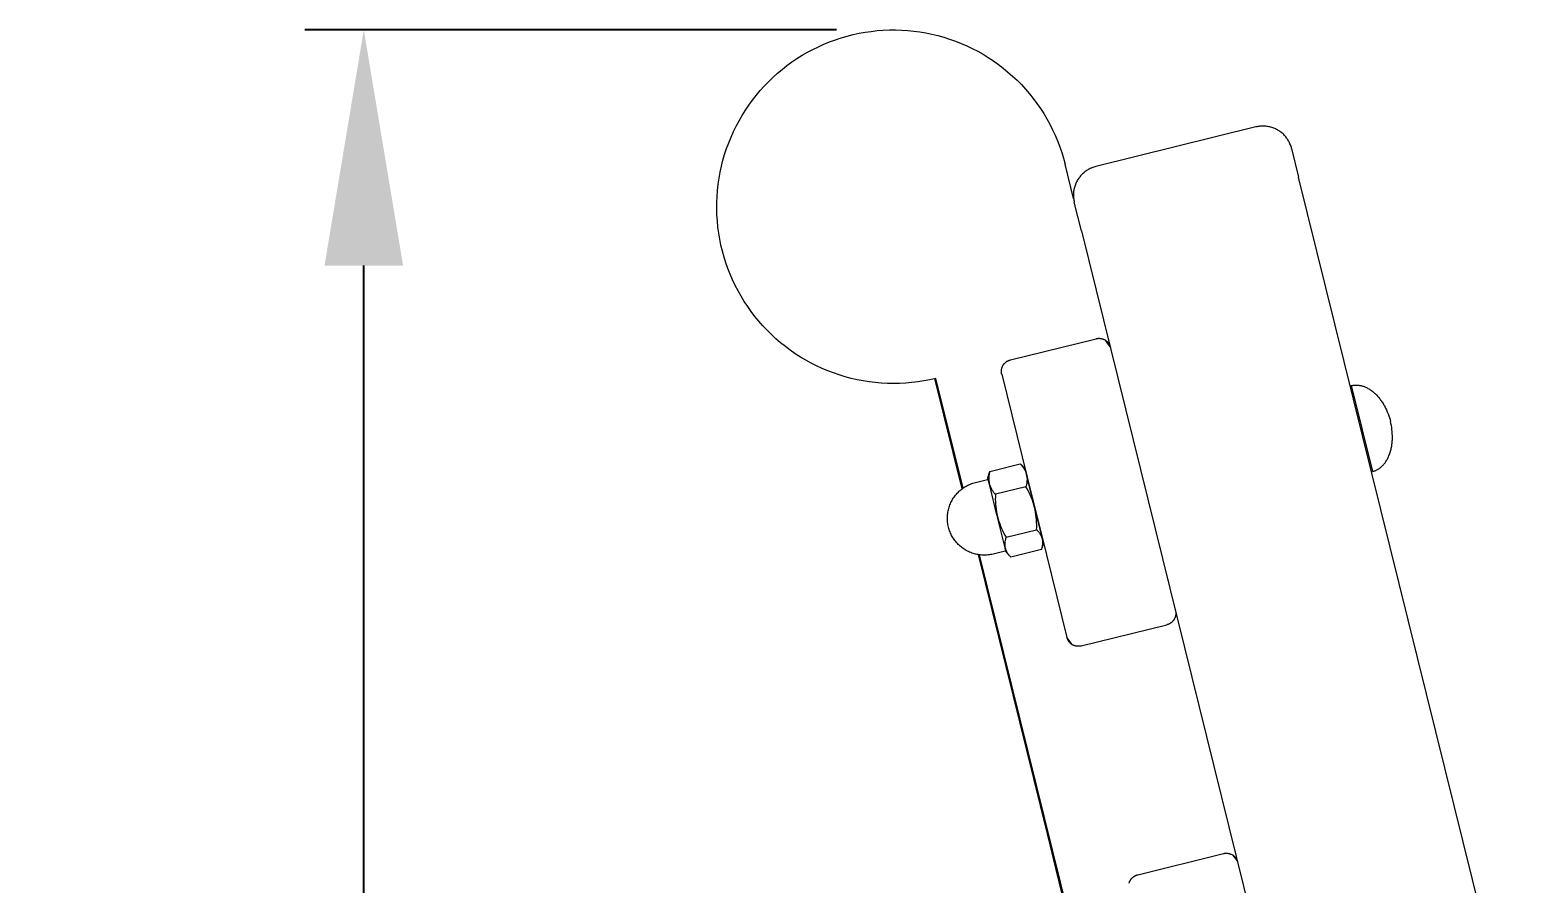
# Model space of a CAD drawing. Header units: millimetres. Extents: x -67 to 4862, y -244 to 3199.
# Drawn here: x 3796.5 to 4050.3, y 2976.1 to 3120.9 of the extents above; entities that cross this region are included whole.
import ezdxf

# ---------------------------------------------------------------- set-up
doc = ezdxf.new("R2010")
doc.units = ezdxf.units.MM
doc.layers.add('ZANO_R', color=7, linetype='Continuous', lineweight=0)
doc.layers.add('ZANO_W', color=1, linetype='Continuous', lineweight=0)
doc.styles.add('Arial', font='arial.ttf')
doc.styles.get("Standard").update_dxf_attribs({"font": 'ARIALUNI.TTF'})
doc.dimstyles.new('pl i ang', dxfattribs={"dimtxt": 50, "dimasz": 50, "dimexe": 1.25, "dimexo": 0.625, "dimgap": 10, "dimtad": 1, "dimtoh": 1, "dimtxsty": 'Standard', "dimcen": 2.5, "dimclrd": 1, "dimclre": 1, "dimclrt": 1, "dimadec": 0, "dimazin": 0, "dimtfac": 1, "dimtmove": 0, "dimatfit": 3, "dimfxl": 1, "dimarcsym": 1})

# ---------------------------------------------------------------- blocks, each defined once
blk = doc.blocks.new('*D388')
at = {"layer": 'ZANO_W', "color": 1, "lineweight": -2}
for p, q in [((3933.45, 3120.86), (3843.2, 3120.86)), ((3853.2, 2350.74), (3853.2, 3080.86)), ((3905.94, 2310.74), (3843.2, 2310.74))]:
    blk.add_line(p, q, dxfattribs=at)
at = {"layer": 'ZANO_W', "color": 1}
for points in [[(3859.87, 3080.86), (3846.53, 3080.86), (3853.2, 3120.86)], [(3846.53, 2350.74), (3859.87, 2350.74), (3853.2, 2310.74)]]:
    blk.add_solid(points, dxfattribs=at)
at = {"layer": 'ZANO_W', "color": 1, "insert": (3822.78, 2715.8), "char_height": 40, "attachment_point": 5, "rotation": 90, "style": 'Arial'}
blk.add_mtext('810', dxfattribs=at)

msp = doc.modelspace()

# ---------------------------------------------------------------- linework, layer by layer
at = {"layer": 'ZANO_R'}
for p, q in [((3931.3, 3118.45), (3932.26, 3118.84)), ((3932.26, 3118.84), (3933.24, 3119.2)), ((3933.24, 3119.2), (3934.23, 3119.52)), ((3934.23, 3119.52), (3935.22, 3119.81)), ((3935.22, 3119.81), (3936.23, 3120.07)), ((3936.23, 3120.07), (3937.25, 3120.29)), ((3937.25, 3120.29), (3938.27, 3120.47)), ((3938.27, 3120.47), (3939.3, 3120.62)), ((3939.3, 3120.62), (3940.33, 3120.74)), ((3940.33, 3120.74), (3941.37, 3120.82)), ((3941.37, 3120.82), (3942.41, 3120.86)), ((3942.41, 3120.86), (3943.45, 3120.86)), ((3943.45, 3120.86), (3944.49, 3120.83)), ((3944.49, 3120.83), (3945.52, 3120.77)), ((3945.52, 3120.77), (3946.56, 3120.67)), ((3946.56, 3120.67), (3947.59, 3120.53)), ((3947.59, 3120.53), (3948.61, 3120.36)), ((3948.61, 3120.36), (3949.63, 3120.15)), ((3949.63, 3120.15), (3950.64, 3119.9)), ((3950.64, 3119.9), (3951.64, 3119.62)), ((3951.64, 3119.62), (3952.63, 3119.31)), ((3952.63, 3119.31), (3953.61, 3118.96)), ((3953.61, 3118.96), (3954.58, 3118.58)), ((3926.72, 3116), (3927.6, 3116.55)), ((3927.6, 3116.55), (3928.5, 3117.07)), ((3928.5, 3117.07), (3929.42, 3117.56)), ((3929.42, 3117.56), (3930.35, 3118.02)), ((3930.35, 3118.02), (3931.3, 3118.45)), ((3954.58, 3118.58), (3955.53, 3118.17)), ((3955.53, 3118.17), (3956.47, 3117.72)), ((3956.47, 3117.72), (3957.39, 3117.24)), ((3957.39, 3117.24), (3958.3, 3116.73)), ((3958.3, 3116.73), (3959.19, 3116.19)), ((3923.41, 3113.5), (3924.2, 3114.17)), ((3924.2, 3114.17), (3925.02, 3114.81)), ((3925.02, 3114.81), (3925.86, 3115.42)), ((3925.86, 3115.42), (3926.72, 3116)), ((3959.19, 3116.19), (3960.05, 3115.62)), ((3960.05, 3115.62), (3960.9, 3115.01)), ((3960.9, 3115.01), (3961.73, 3114.38)), ((3961.73, 3114.38), (3962.53, 3113.72)), ((3962.53, 3113.72), (3963.31, 3113.04)), ((3920.47, 3110.56), (3921.16, 3111.33)), ((3921.16, 3111.33), (3921.89, 3112.08)), ((3921.89, 3112.08), (3922.63, 3112.8)), ((3922.63, 3112.8), (3923.41, 3113.5)), ((3963.31, 3113.04), (3964.07, 3112.32)), ((3964.07, 3112.32), (3964.8, 3111.58)), ((3964.8, 3111.58), (3965.5, 3110.82)), ((3918.55, 3108.1), (3919.16, 3108.95)), ((3919.16, 3108.95), (3919.8, 3109.76)), ((3919.8, 3109.76), (3920.47, 3110.56)), ((3965.5, 3110.82), (3966.18, 3110.03)), ((3966.18, 3110.03), (3966.83, 3109.22)), ((3966.83, 3109.22), (3967.45, 3108.39)), ((3916.89, 3105.46), (3917.41, 3106.36)), ((3917.41, 3106.36), (3917.97, 3107.24)), ((3917.97, 3107.24), (3918.55, 3108.1)), ((3967.45, 3108.39), (3968.04, 3107.53)), ((3968.04, 3107.53), (3968.61, 3106.66)), ((3968.61, 3106.66), (3969.14, 3105.77)), ((3915.52, 3102.67), (3915.94, 3103.61)), ((3915.94, 3103.61), (3916.4, 3104.55)), ((3916.4, 3104.55), (3916.89, 3105.46)), ((3969.14, 3105.77), (3969.64, 3104.85)), ((3969.64, 3104.85), (3970.11, 3103.93)), ((3970.11, 3103.93), (3970.54, 3102.98)), ((4004.61, 3104.39), (3977.43, 3097.67)), ((4004.78, 3104.43), (4004.61, 3104.39)), ((4004.94, 3104.46), (4004.78, 3104.43)), ((4005.11, 3104.49), (4004.94, 3104.46)), ((4005.28, 3104.51), (4005.11, 3104.49)), ((4005.45, 3104.53), (4005.28, 3104.51)), ((4005.62, 3104.54), (4005.45, 3104.53)), ((4005.79, 3104.54), (4005.62, 3104.54)), ((4005.96, 3104.54), (4005.79, 3104.54)), ((4006.13, 3104.53), (4005.96, 3104.54)), ((4006.3, 3104.52), (4006.13, 3104.53)), ((4006.47, 3104.5), (4006.3, 3104.52)), ((4006.64, 3104.47), (4006.47, 3104.5)), ((4006.81, 3104.44), (4006.64, 3104.47)), ((4006.98, 3104.4), (4006.81, 3104.44)), ((4007.14, 3104.36), (4006.98, 3104.4)), ((4007.31, 3104.31), (4007.14, 3104.36)), ((4007.47, 3104.26), (4007.31, 3104.31)), ((4007.63, 3104.2), (4007.47, 3104.26)), ((4007.79, 3104.13), (4007.63, 3104.2)), ((4007.94, 3104.06), (4007.79, 3104.13)), ((4008.09, 3103.99), (4007.94, 3104.06)), ((4008.25, 3103.91), (4008.09, 3103.99)), ((4008.39, 3103.82), (4008.25, 3103.91)), ((4008.54, 3103.73), (4008.39, 3103.82)), ((4008.68, 3103.63), (4008.54, 3103.73)), ((4008.82, 3103.53), (4008.68, 3103.63)), ((4008.95, 3103.43), (4008.82, 3103.53)), ((3914.77, 3100.73), (3915.13, 3101.7)), ((3915.13, 3101.7), (3915.52, 3102.67)), ((3970.54, 3102.98), (3970.95, 3102.03)), ((3970.95, 3102.03), (3971.32, 3101.05)), ((3971.32, 3101.05), (3971.65, 3100.07)), ((4009.08, 3103.32), (4008.95, 3103.43)), ((4009.21, 3103.21), (4009.08, 3103.32)), ((4009.33, 3103.09), (4009.21, 3103.21)), ((4009.45, 3102.97), (4009.33, 3103.09)), ((4009.57, 3102.84), (4009.45, 3102.97)), ((4009.68, 3102.71), (4009.57, 3102.84)), ((4009.78, 3102.57), (4009.68, 3102.71)), ((4009.88, 3102.44), (4009.78, 3102.57)), ((4009.98, 3102.3), (4009.88, 3102.44)), ((4010.07, 3102.15), (4009.98, 3102.3)), ((4010.16, 3102.01), (4010.07, 3102.15)), ((4010.24, 3101.86), (4010.16, 3102.01)), ((4010.32, 3101.7), (4010.24, 3101.86)), ((4010.39, 3101.55), (4010.32, 3101.7)), ((4010.46, 3101.39), (4010.39, 3101.55)), ((4010.52, 3101.23), (4010.46, 3101.39)), ((4010.57, 3101.07), (4010.52, 3101.23)), ((4010.62, 3100.91), (4010.57, 3101.07)), ((3913.9, 3097.73), (3914.15, 3098.74)), ((3914.15, 3098.74), (3914.44, 3099.74)), ((3914.44, 3099.74), (3914.77, 3100.73)), ((3971.65, 3100.07), (3971.96, 3099.08)), ((3971.96, 3099.08), (3972.22, 3098.07)), ((4010.66, 3100.74), (4010.62, 3100.91)), ((4010.66, 3100.74), (4010.66, 3100.74)), ((4010.66, 3100.74), (4011.86, 3095.89)), ((3913.49, 3095.7), (3913.68, 3096.72)), ((3913.68, 3096.72), (3913.9, 3097.73)), ((3973.66, 3092.26), (3972.22, 3098.07)), ((3974.74, 3095.96), (3974.64, 3095.82)), ((3974.85, 3096.09), (3974.74, 3095.96)), ((3974.96, 3096.21), (3974.85, 3096.09)), ((3975.08, 3096.34), (3974.96, 3096.21)), ((3975.2, 3096.46), (3975.08, 3096.34)), ((3975.33, 3096.57), (3975.2, 3096.46)), ((3975.46, 3096.68), (3975.33, 3096.57)), ((3975.59, 3096.79), (3975.46, 3096.68)), ((3975.73, 3096.89), (3975.59, 3096.79)), ((3975.87, 3096.99), (3975.73, 3096.89)), ((3976.02, 3097.08), (3975.87, 3096.99)), ((3976.16, 3097.16), (3976.02, 3097.08)), ((3976.31, 3097.25), (3976.16, 3097.16)), ((3976.47, 3097.32), (3976.31, 3097.25)), ((3976.62, 3097.39), (3976.47, 3097.32)), ((3976.78, 3097.46), (3976.62, 3097.39)), ((3976.94, 3097.52), (3976.78, 3097.46)), ((3977.1, 3097.58), (3976.94, 3097.52)), ((3977.26, 3097.62), (3977.1, 3097.58)), ((3977.43, 3097.67), (3977.26, 3097.62)), ((3913.15, 3092.6), (3913.23, 3093.63)), ((3913.23, 3093.63), (3913.34, 3094.67)), ((3913.34, 3094.67), (3913.49, 3095.7)), ((3973.67, 3093.48), (3973.65, 3093.31)), ((3973.7, 3093.65), (3973.67, 3093.48)), ((3973.73, 3093.81), (3973.7, 3093.65)), ((3973.77, 3093.98), (3973.73, 3093.81)), ((3973.81, 3094.15), (3973.77, 3093.98)), ((3973.86, 3094.31), (3973.81, 3094.15)), ((3973.91, 3094.47), (3973.86, 3094.31)), ((3973.97, 3094.63), (3973.91, 3094.47)), ((3974.04, 3094.79), (3973.97, 3094.63)), ((3974.11, 3094.95), (3974.04, 3094.79)), ((3974.18, 3095.1), (3974.11, 3094.95)), ((3974.26, 3095.25), (3974.18, 3095.1)), ((3974.35, 3095.4), (3974.26, 3095.25)), ((3974.44, 3095.54), (3974.35, 3095.4)), ((3974.53, 3095.68), (3974.44, 3095.54)), ((3974.64, 3095.82), (3974.53, 3095.68)), ((4050.29, 2940.57), (4011.86, 3095.89)), ((3913.1, 3090.52), (3913.11, 3091.56)), ((3913.11, 3091.56), (3913.15, 3092.6)), ((3973.64, 3093.14), (3973.63, 3092.97)), ((3973.63, 3092.97), (3973.63, 3092.8)), ((3973.63, 3092.8), (3973.63, 3092.63)), ((3973.63, 3092.63), (3973.64, 3092.46)), ((3973.65, 3093.31), (3973.64, 3093.14)), ((3973.64, 3092.46), (3973.66, 3092.29)), ((3973.66, 3092.29), (3973.68, 3092.12)), ((3973.68, 3092.12), (3973.71, 3091.95)), ((3973.71, 3091.95), (3973.74, 3091.78)), ((3973.74, 3091.78), (3973.78, 3091.61)), ((3974.98, 3086.76), (3973.78, 3091.61)), ((3913.13, 3089.48), (3913.1, 3090.52)), ((3913.2, 3088.44), (3913.13, 3089.48)), ((3913.3, 3087.41), (3913.2, 3088.44)), ((3913.44, 3086.38), (3913.3, 3087.41)), ((3913.61, 3085.35), (3913.44, 3086.38)), ((3974.98, 3086.76), (4013.4, 2931.44)), ((3913.82, 3084.34), (3913.61, 3085.35)), ((3914.06, 3083.32), (3913.82, 3084.34)), ((3914.34, 3082.32), (3914.06, 3083.32)), ((3914.66, 3081.33), (3914.34, 3082.32)), ((3915, 3080.35), (3914.66, 3081.33)), ((3915.38, 3079.39), (3915, 3080.35)), ((3915.8, 3078.43), (3915.38, 3079.39)), ((3916.25, 3077.49), (3915.8, 3078.43)), ((3916.72, 3076.57), (3916.25, 3077.49)), ((3917.24, 3075.67), (3916.72, 3076.57)), ((3917.78, 3074.78), (3917.24, 3075.67)), ((3918.35, 3073.91), (3917.78, 3074.78)), ((3918.95, 3073.06), (3918.35, 3073.91)), ((3919.58, 3072.24), (3918.95, 3073.06)), ((3920.24, 3071.44), (3919.58, 3072.24)), ((3920.93, 3070.66), (3920.24, 3071.44)), ((3921.64, 3069.9), (3920.93, 3070.66)), ((3922.38, 3069.17), (3921.64, 3069.9)), ((3923.15, 3068.46), (3922.38, 3069.17)), ((3923.93, 3067.79), (3923.15, 3068.46)), ((3962.93, 3064.87), (3977.49, 3068.47)), ((3977.49, 3068.47), (3977.55, 3068.48)), ((3977.55, 3068.48), (3977.62, 3068.5)), ((3977.62, 3068.5), (3977.69, 3068.51)), ((3977.69, 3068.51), (3977.75, 3068.52)), ((3977.75, 3068.52), (3977.82, 3068.52)), ((3977.82, 3068.52), (3977.89, 3068.53)), ((3977.89, 3068.53), (3977.96, 3068.53)), ((3977.96, 3068.53), (3978.03, 3068.53)), ((3978.03, 3068.53), (3978.1, 3068.52)), ((3978.1, 3068.52), (3978.16, 3068.52)), ((3978.16, 3068.52), (3978.23, 3068.51)), ((3978.23, 3068.51), (3978.3, 3068.5)), ((3978.3, 3068.5), (3978.37, 3068.49)), ((3978.37, 3068.49), (3978.43, 3068.47)), ((3978.43, 3068.47), (3978.5, 3068.46)), ((3978.5, 3068.46), (3978.56, 3068.44)), ((3978.56, 3068.44), (3978.63, 3068.41)), ((3978.63, 3068.41), (3978.69, 3068.39)), ((3978.69, 3068.39), (3978.76, 3068.36)), ((3978.76, 3068.36), (3978.82, 3068.34)), ((3978.82, 3068.34), (3978.88, 3068.31)), ((3978.88, 3068.31), (3978.94, 3068.27)), ((3978.94, 3068.27), (3979, 3068.24)), ((3979.06, 3068.2), (3979, 3068.24)), ((3979, 3068.24), (3979.84, 3067.1)), ((3979.11, 3068.17), (3979.06, 3068.2)), ((3979.17, 3068.13), (3979.11, 3068.17)), ((3979.22, 3068.08), (3979.17, 3068.13)), ((3979.27, 3068.04), (3979.22, 3068.08)), ((3979.33, 3067.99), (3979.27, 3068.04)), ((3979.37, 3067.95), (3979.33, 3067.99)), ((3924.75, 3067.14), (3923.93, 3067.79)), ((3925.58, 3066.51), (3924.75, 3067.14)), ((3926.43, 3065.92), (3925.58, 3066.51)), ((3927.31, 3065.36), (3926.43, 3065.92)), ((3979.42, 3067.9), (3979.37, 3067.95)), ((3979.47, 3067.85), (3979.42, 3067.9)), ((3979.51, 3067.8), (3979.47, 3067.85)), ((3979.55, 3067.74), (3979.51, 3067.8)), ((3979.59, 3067.69), (3979.55, 3067.74)), ((3979.63, 3067.63), (3979.59, 3067.69)), ((3979.67, 3067.58), (3979.63, 3067.63)), ((3979.7, 3067.52), (3979.67, 3067.58)), ((3979.74, 3067.46), (3979.7, 3067.52)), ((3979.77, 3067.4), (3979.74, 3067.46)), ((3928.2, 3064.83), (3927.31, 3065.36)), ((3929.11, 3064.33), (3928.2, 3064.83)), ((3930.04, 3063.86), (3929.11, 3064.33)), ((3930.98, 3063.42), (3930.04, 3063.86)), ((3931.94, 3063.02), (3930.98, 3063.42)), ((3932.91, 3062.65), (3931.94, 3063.02)), ((3961.41, 3063.05), (3961.42, 3063.12)), ((3961.41, 3062.98), (3961.41, 3063.05)), ((3961.41, 3062.92), (3961.41, 3062.98)), ((3961.42, 3063.19), (3961.43, 3063.26)), ((3961.42, 3063.12), (3961.42, 3063.19)), ((3961.43, 3063.26), (3961.45, 3063.32)), ((3961.45, 3063.32), (3961.46, 3063.39)), ((3961.46, 3063.39), (3961.48, 3063.46)), ((3961.48, 3063.46), (3961.5, 3063.52)), ((3961.5, 3063.52), (3961.52, 3063.59)), ((3961.52, 3063.59), (3961.54, 3063.65)), ((3961.54, 3063.65), (3961.57, 3063.71)), ((3961.57, 3063.71), (3961.6, 3063.78)), ((3961.6, 3063.78), (3961.63, 3063.84)), ((3961.63, 3063.84), (3961.66, 3063.9)), ((3961.66, 3063.9), (3961.69, 3063.96)), ((3961.69, 3063.96), (3961.73, 3064.01)), ((3961.73, 3064.01), (3961.77, 3064.07)), ((3961.77, 3064.07), (3961.81, 3064.13)), ((3961.81, 3064.13), (3961.85, 3064.18)), ((3961.85, 3064.18), (3961.89, 3064.23)), ((3961.89, 3064.23), (3961.94, 3064.28)), ((3961.94, 3064.28), (3961.99, 3064.33)), ((3961.99, 3064.33), (3962.03, 3064.38)), ((3962.03, 3064.38), (3962.08, 3064.43)), ((3962.08, 3064.43), (3962.14, 3064.47)), ((3962.14, 3064.47), (3962.19, 3064.51)), ((3962.19, 3064.51), (3962.25, 3064.55)), ((3962.25, 3064.55), (3962.3, 3064.59)), ((3962.3, 3064.59), (3962.36, 3064.63)), ((3962.36, 3064.63), (3962.42, 3064.66)), ((3962.42, 3064.66), (3962.48, 3064.7)), ((3962.48, 3064.7), (3962.54, 3064.73)), ((3962.54, 3064.73), (3962.6, 3064.76)), ((3962.6, 3064.76), (3962.66, 3064.78)), ((3962.66, 3064.78), (3962.73, 3064.81)), ((3962.73, 3064.81), (3962.79, 3064.83)), ((3962.79, 3064.83), (3962.86, 3064.85)), ((3962.86, 3064.85), (3962.93, 3064.87)), ((3933.9, 3062.31), (3932.91, 3062.65)), ((3934.89, 3062.01), (3933.9, 3062.31)), ((3935.89, 3061.74), (3934.89, 3062.01)), ((3936.91, 3061.51), (3935.89, 3061.74)), ((3937.93, 3061.31), (3936.91, 3061.51)), ((3938.96, 3061.15), (3937.93, 3061.31)), ((3939.99, 3061.03), (3938.96, 3061.15)), ((3941.02, 3060.94), (3939.99, 3061.03)), ((3942.06, 3060.88), (3941.02, 3060.94)), ((3943.1, 3060.87), (3942.06, 3060.88)), ((3944.14, 3060.88), (3943.1, 3060.87)), ((3945.18, 3060.94), (3944.14, 3060.88)), ((3946.21, 3061.03), (3945.18, 3060.94)), ((3947.24, 3061.15), (3946.21, 3061.03)), ((3948.27, 3061.31), (3947.24, 3061.15)), ((3949.29, 3061.51), (3948.27, 3061.31)), ((3950.31, 3061.74), (3949.29, 3061.51)), ((3954.74, 3042.98), (3950.11, 3061.69)), ((3954.91, 3043.11), (3950.31, 3061.74)), ((3961.41, 3062.85), (3961.41, 3062.92)), ((3961.41, 3062.78), (3961.41, 3062.85)), ((3961.42, 3062.71), (3961.41, 3062.78)), ((3961.43, 3062.65), (3961.42, 3062.71)), ((3961.44, 3062.58), (3961.43, 3062.65)), ((3961.45, 3062.51), (3961.44, 3062.58)), ((3961.46, 3062.44), (3961.45, 3062.51)), ((3961.46, 3062.44), (3965.79, 3044.97)), ((4020.8, 3060.5), (4020.91, 3060.52)), ((4020.8, 3060.5), (4024.4, 3045.94)), ((4020.91, 3060.52), (4021.02, 3060.54)), ((4021.02, 3060.54), (4021.13, 3060.56)), ((4021.13, 3060.56), (4021.24, 3060.57)), ((4021.24, 3060.57), (4021.36, 3060.58)), ((4021.36, 3060.58), (4021.47, 3060.59)), ((4021.47, 3060.59), (4021.59, 3060.59)), ((4021.59, 3060.59), (4021.71, 3060.59)), ((4021.71, 3060.59), (4021.83, 3060.59)), ((4021.83, 3060.59), (4021.96, 3060.58)), ((4021.96, 3060.58), (4022.08, 3060.56)), ((4022.08, 3060.56), (4022.2, 3060.55)), ((4022.2, 3060.55), (4022.33, 3060.52)), ((4022.33, 3060.52), (4022.46, 3060.5)), ((4022.46, 3060.5), (4022.58, 3060.46)), ((4022.58, 3060.46), (4022.71, 3060.43)), ((4022.71, 3060.43), (4022.84, 3060.39)), ((4022.84, 3060.39), (4022.97, 3060.34)), ((4022.97, 3060.34), (4023.1, 3060.29)), ((4023.1, 3060.29), (4023.23, 3060.23)), ((4023.23, 3060.23), (4023.36, 3060.17)), ((4023.36, 3060.17), (4023.49, 3060.11)), ((4023.49, 3060.11), (4023.62, 3060.04)), ((4023.62, 3060.04), (4023.75, 3059.97)), ((4023.75, 3059.97), (4023.88, 3059.89)), ((4023.88, 3059.89), (4024.01, 3059.8)), ((4024.01, 3059.8), (4024.13, 3059.72)), ((4024.13, 3059.72), (4024.26, 3059.62)), ((4024.26, 3059.62), (4024.39, 3059.53)), ((4024.39, 3059.53), (4024.51, 3059.43)), ((4024.51, 3059.43), (4024.64, 3059.32)), ((4024.64, 3059.32), (4024.76, 3059.21)), ((4024.76, 3059.21), (4024.88, 3059.1)), ((4024.88, 3059.1), (4025, 3058.98)), ((4025, 3058.98), (4025.12, 3058.86)), ((4025.12, 3058.86), (4025.23, 3058.74)), ((4025.23, 3058.74), (4025.35, 3058.61)), ((4025.35, 3058.61), (4025.46, 3058.48)), ((4025.46, 3058.48), (4025.57, 3058.34)), ((4025.57, 3058.34), (4025.68, 3058.2)), ((4025.68, 3058.2), (4025.78, 3058.06)), ((4025.78, 3058.06), (4025.89, 3057.92)), ((4025.89, 3057.92), (4025.99, 3057.77)), ((4021.42, 3057.25), (4021.59, 3057.29)), ((4025.99, 3057.77), (4026.08, 3057.63)), ((4026.08, 3057.63), (4026.18, 3057.48)), ((4026.18, 3057.48), (4026.27, 3057.32)), ((4026.27, 3057.32), (4026.36, 3057.17)), ((4026.36, 3057.17), (4026.45, 3057.01)), ((4026.45, 3057.01), (4026.54, 3056.85)), ((4026.54, 3056.85), (4026.62, 3056.7)), ((4026.62, 3056.7), (4026.77, 3056.37)), ((4026.77, 3056.37), (4026.91, 3056.05)), ((4026.91, 3056.05), (4027.05, 3055.72)), ((4027.05, 3055.72), (4027.17, 3055.39)), ((4027.17, 3055.39), (4027.27, 3055.07)), ((4027.27, 3055.07), (4027.37, 3054.74)), ((4027.37, 3054.74), (4027.45, 3054.42)), ((4027.53, 3054.09), (4027.45, 3054.42)), ((4027.6, 3053.76), (4027.53, 3054.09)), ((4027.65, 3053.42), (4027.6, 3053.76)), ((4027.7, 3053.07), (4027.65, 3053.42)), ((4027.74, 3052.72), (4027.7, 3053.07)), ((4027.62, 3050.06), (4027.65, 3050.24)), ((4027.65, 3050.24), (4027.68, 3050.41)), ((4027.68, 3050.41), (4027.7, 3050.59)), ((4027.7, 3050.59), (4027.72, 3050.76)), ((4027.72, 3050.76), (4027.74, 3050.94)), ((4027.76, 3052.37), (4027.74, 3052.72)), ((4027.74, 3050.94), (4027.75, 3051.12)), ((4027.75, 3051.12), (4027.77, 3051.29)), ((4027.78, 3052.01), (4027.76, 3052.37)), ((4027.77, 3051.47), (4027.78, 3051.65)), ((4027.77, 3051.29), (4027.77, 3051.47)), ((4027.78, 3051.83), (4027.78, 3052.01)), ((4027.78, 3051.65), (4027.78, 3051.83)), ((4023.61, 3049.14), (4023.44, 3049.1)), ((4026.68, 3047.65), (4026.77, 3047.78)), ((4026.77, 3047.78), (4026.84, 3047.91)), ((4026.84, 3047.91), (4026.92, 3048.04)), ((4026.92, 3048.04), (4026.99, 3048.18)), ((4026.99, 3048.18), (4027.06, 3048.32)), ((4027.06, 3048.32), (4027.13, 3048.46)), ((4027.13, 3048.46), (4027.19, 3048.61)), ((4027.19, 3048.61), (4027.25, 3048.76)), ((4027.25, 3048.76), (4027.31, 3048.92)), ((4027.31, 3048.92), (4027.36, 3049.07)), ((4027.36, 3049.07), (4027.41, 3049.23)), ((4027.41, 3049.23), (4027.46, 3049.39)), ((4027.46, 3049.39), (4027.5, 3049.56)), ((4027.5, 3049.56), (4027.55, 3049.73)), ((4027.55, 3049.73), (4027.58, 3049.89)), ((4027.58, 3049.89), (4027.62, 3050.06)), ((3959.11, 3044.84), (3959.38, 3045.77)), ((3959.29, 3045.26), (3959.28, 3045.12)), ((3959.31, 3045.4), (3959.29, 3045.26)), ((3959.34, 3045.54), (3959.31, 3045.4)), ((3959.37, 3045.68), (3959.34, 3045.54)), ((3959.4, 3045.81), (3959.37, 3045.68)), ((3959.38, 3045.77), (3959.44, 3045.95)), ((3959.44, 3045.95), (3959.4, 3045.81)), ((3959.44, 3045.95), (3964.62, 3047.23)), ((3964.62, 3047.23), (3964.72, 3047.13)), ((3964.62, 3047.23), (3964.75, 3047.1)), ((3964.72, 3047.13), (3964.81, 3047.02)), ((3964.75, 3047.1), (3965.42, 3046.4)), ((3964.81, 3047.02), (3964.9, 3046.92)), ((3964.9, 3046.92), (3964.99, 3046.81)), ((3964.99, 3046.81), (3965.07, 3046.69)), ((3965.07, 3046.69), (3965.15, 3046.57)), ((3965.15, 3046.57), (3965.22, 3046.45)), ((3965.22, 3046.45), (3965.29, 3046.33)), ((3965.29, 3046.33), (3965.36, 3046.21)), ((3965.36, 3046.21), (3965.42, 3046.08)), ((3965.65, 3045.48), (3965.42, 3046.4)), ((3965.42, 3046.08), (3965.48, 3045.96)), ((3965.48, 3045.96), (3965.53, 3045.82)), ((3965.53, 3045.82), (3965.58, 3045.69)), ((3965.58, 3045.69), (3965.63, 3045.56)), ((3965.63, 3045.56), (3965.67, 3045.43)), ((3965.67, 3045.43), (3965.69, 3045.29)), ((3967.02, 3039.95), (3965.68, 3045.37)), ((3965.69, 3045.29), (3965.72, 3045.15)), ((4024.4, 3045.94), (4024.51, 3045.96)), ((4024.51, 3045.96), (4024.62, 3046)), ((4024.62, 3046), (4024.72, 3046.03)), ((4024.72, 3046.03), (4024.83, 3046.07)), ((4024.83, 3046.07), (4024.94, 3046.12)), ((4024.94, 3046.12), (4025.04, 3046.17)), ((4025.04, 3046.17), (4025.15, 3046.22)), ((4025.15, 3046.22), (4025.26, 3046.28)), ((4025.26, 3046.28), (4025.36, 3046.34)), ((4025.36, 3046.34), (4025.46, 3046.4)), ((4025.46, 3046.4), (4025.57, 3046.47)), ((4025.57, 3046.47), (4025.67, 3046.55)), ((4025.67, 3046.55), (4025.77, 3046.63)), ((4025.77, 3046.63), (4025.87, 3046.71)), ((4025.87, 3046.71), (4025.97, 3046.8)), ((4025.97, 3046.8), (4026.06, 3046.89)), ((4026.06, 3046.89), (4026.16, 3046.98)), ((4026.16, 3046.98), (4026.25, 3047.09)), ((4026.25, 3047.09), (4026.34, 3047.19)), ((4026.34, 3047.19), (4026.43, 3047.3)), ((4026.43, 3047.3), (4026.52, 3047.41)), ((4026.52, 3047.41), (4026.6, 3047.53)), ((4026.6, 3047.53), (4026.68, 3047.65)), ((3954.21, 3042.54), (3954.37, 3042.69)), ((3954.37, 3042.69), (3954.53, 3042.82)), ((3954.53, 3042.82), (3954.7, 3042.96)), ((3954.7, 3042.96), (3954.87, 3043.08)), ((3954.87, 3043.08), (3955.05, 3043.2)), ((3955.05, 3043.2), (3955.23, 3043.32)), ((3955.23, 3043.32), (3955.41, 3043.43)), ((3955.41, 3043.43), (3955.6, 3043.53)), ((3955.6, 3043.53), (3955.79, 3043.62)), ((3955.79, 3043.62), (3955.98, 3043.71)), ((3955.98, 3043.71), (3956.18, 3043.8)), ((3956.18, 3043.8), (3956.38, 3043.87)), ((3956.38, 3043.87), (3956.58, 3043.94)), ((3956.58, 3043.94), (3956.78, 3044)), ((3956.78, 3044), (3956.99, 3044.06)), ((3956.99, 3044.06), (3959.06, 3044.57)), ((3959.06, 3044.57), (3959.06, 3044.57)), ((3959.06, 3044.57), (3959.07, 3044.57)), ((3959.07, 3044.57), (3959.07, 3044.57)), ((3959.07, 3044.57), (3959.07, 3044.57)), ((3959.07, 3044.57), (3959.08, 3044.57)), ((3959.08, 3044.57), (3959.08, 3044.58)), ((3959.08, 3044.58), (3959.09, 3044.58)), ((3959.09, 3044.58), (3959.09, 3044.58)), ((3959.09, 3044.58), (3959.09, 3044.58)), ((3959.09, 3044.58), (3959.1, 3044.58)), ((3959.1, 3044.58), (3959.1, 3044.59)), ((3959.1, 3044.59), (3959.1, 3044.59)), ((3959.1, 3044.59), (3959.11, 3044.59)), ((3959.34, 3043.92), (3959.11, 3044.84)), ((3959.11, 3044.59), (3959.11, 3044.6)), ((3959.11, 3044.6), (3959.12, 3044.6)), ((3959.11, 3044.59), (3959.11, 3044.59)), ((3959.12, 3044.6), (3959.12, 3044.61)), ((3959.12, 3044.61), (3959.12, 3044.61)), ((3959.12, 3044.61), (3959.13, 3044.61)), ((3959.12, 3044.6), (3959.12, 3044.6)), ((3959.13, 3044.62), (3959.14, 3044.63)), ((3959.13, 3044.61), (3959.13, 3044.62)), ((3959.13, 3044.62), (3959.13, 3044.62)), ((3959.13, 3044.62), (3959.13, 3044.62)), ((3959.14, 3044.64), (3959.14, 3044.65)), ((3959.14, 3044.65), (3959.14, 3044.65)), ((3959.14, 3044.65), (3959.15, 3044.65)), ((3959.14, 3044.63), (3959.14, 3044.64)), ((3959.14, 3044.64), (3959.14, 3044.64)), ((3959.14, 3044.63), (3959.14, 3044.63)), ((3959.14, 3044.63), (3959.14, 3044.63)), ((3959.15, 3044.69), (3959.15, 3044.7)), ((3959.15, 3044.68), (3959.15, 3044.69)), ((3959.15, 3044.69), (3959.15, 3044.69)), ((3959.15, 3044.67), (3959.15, 3044.68)), ((3959.15, 3044.68), (3959.15, 3044.68)), ((3959.15, 3044.68), (3959.15, 3044.68)), ((3959.15, 3044.66), (3959.15, 3044.67)), ((3959.15, 3044.67), (3959.15, 3044.67)), ((3959.15, 3044.65), (3959.15, 3044.66)), ((3959.15, 3044.66), (3959.15, 3044.66)), ((3959.27, 3044.98), (3959.26, 3044.84)), ((3959.26, 3044.84), (3959.26, 3044.7)), ((3959.26, 3044.7), (3959.27, 3044.56)), ((3959.28, 3045.12), (3959.27, 3044.98)), ((3959.27, 3044.56), (3959.28, 3044.42)), ((3959.28, 3044.42), (3959.29, 3044.28)), ((3959.29, 3044.28), (3959.31, 3044.14)), ((3959.31, 3044.14), (3959.33, 3044)), ((3959.33, 3044), (3959.36, 3043.86)), ((3959.36, 3043.86), (3959.4, 3043.73)), ((3960.71, 3038.38), (3959.37, 3043.81)), ((3959.4, 3043.73), (3959.44, 3043.6)), ((3959.44, 3043.6), (3959.49, 3043.46)), ((3959.49, 3043.46), (3959.54, 3043.33)), ((3959.54, 3043.33), (3959.6, 3043.21)), ((3959.6, 3043.21), (3959.66, 3043.08)), ((3959.66, 3043.08), (3959.73, 3042.96)), ((3959.73, 3042.96), (3959.8, 3042.83)), ((3959.8, 3042.83), (3959.88, 3042.71)), ((3959.88, 3042.71), (3959.95, 3042.6)), ((3965.58, 3043.34), (3960.4, 3042.06)), ((3965.62, 3043.48), (3965.58, 3043.34)), ((3965.8, 3042.97), (3965.58, 3043.34)), ((3965.66, 3043.61), (3965.62, 3043.48)), ((3965.68, 3043.75), (3965.66, 3043.61)), ((3965.71, 3043.89), (3965.68, 3043.75)), ((3965.73, 3044.03), (3965.71, 3043.89)), ((3965.72, 3045.15), (3965.73, 3045.01)), ((3965.73, 3045.01), (3965.75, 3044.87)), ((3965.74, 3044.17), (3965.73, 3044.03)), ((3965.75, 3044.31), (3965.74, 3044.17)), ((3965.75, 3044.87), (3965.76, 3044.73)), ((3965.76, 3044.45), (3965.75, 3044.31)), ((3965.76, 3044.73), (3965.76, 3044.59)), ((3965.76, 3044.59), (3965.76, 3044.45)), ((3965.79, 3044.97), (3968.19, 3035.26)), ((3965.99, 3042.6), (3965.8, 3042.97)), ((3966.13, 3043.57), (3966.13, 3043.57)), ((3952.6, 3040.06), (3952.67, 3040.26)), ((3952.67, 3040.26), (3952.75, 3040.46)), ((3952.75, 3040.46), (3952.84, 3040.65)), ((3952.84, 3040.65), (3952.93, 3040.84)), ((3952.93, 3040.84), (3953.03, 3041.03)), ((3953.03, 3041.03), (3953.14, 3041.22)), ((3953.14, 3041.22), (3953.25, 3041.4)), ((3953.25, 3041.4), (3953.37, 3041.58)), ((3953.37, 3041.58), (3953.5, 3041.75)), ((3953.5, 3041.75), (3953.63, 3041.92)), ((3953.63, 3041.92), (3953.77, 3042.08)), ((3953.77, 3042.08), (3953.91, 3042.24)), ((3953.91, 3042.24), (3954.06, 3042.39)), ((3954.06, 3042.39), (3954.21, 3042.54)), ((3959.95, 3042.6), (3960.04, 3042.48)), ((3960.04, 3042.48), (3960.12, 3042.37)), ((3960.12, 3042.37), (3960.21, 3042.26)), ((3960.21, 3042.26), (3960.3, 3042.16)), ((3960.3, 3042.16), (3960.4, 3042.06)), ((3960.39, 3041.63), (3960.38, 3041.21)), ((3960.38, 3041.21), (3960.39, 3040.79)), ((3960.4, 3042.06), (3960.39, 3041.63)), ((3960.39, 3040.79), (3960.42, 3040.37)), ((3960.42, 3040.37), (3960.46, 3039.95)), ((3966.18, 3042.22), (3965.99, 3042.6)), ((3966.36, 3041.84), (3966.18, 3042.22)), ((3966.52, 3041.45), (3966.36, 3041.84)), ((3966.67, 3041.05), (3966.52, 3041.45)), ((3966.81, 3040.65), (3966.67, 3041.05)), ((3966.94, 3040.25), (3966.81, 3040.65)), ((3967.05, 3039.84), (3966.94, 3040.25)), ((3952.24, 3037.97), (3952.25, 3038.18)), ((3952.25, 3037.75), (3952.24, 3037.97)), ((3952.25, 3038.18), (3952.26, 3038.39)), ((3952.26, 3037.54), (3952.25, 3037.75)), ((3952.26, 3038.39), (3952.27, 3038.61)), ((3952.28, 3037.33), (3952.26, 3037.54)), ((3952.27, 3038.61), (3952.3, 3038.82)), ((3952.3, 3038.82), (3952.33, 3039.03)), ((3952.33, 3039.03), (3952.37, 3039.24)), ((3952.37, 3039.24), (3952.41, 3039.45)), ((3952.41, 3039.45), (3952.47, 3039.65)), ((3952.47, 3039.65), (3952.53, 3039.86)), ((3952.53, 3039.86), (3952.6, 3040.06)), ((3960.46, 3039.95), (3960.51, 3039.53)), ((3960.51, 3039.53), (3960.57, 3039.11)), ((3960.57, 3039.11), (3960.65, 3038.69)), ((3960.65, 3038.69), (3960.74, 3038.28)), ((3960.74, 3038.28), (3960.85, 3037.87)), ((3962.05, 3032.97), (3960.76, 3038.18)), ((3960.85, 3037.87), (3960.98, 3037.47)), ((3967.14, 3039.43), (3967.05, 3039.84)), ((3968.36, 3034.56), (3967.07, 3039.73)), ((3967.22, 3039.01), (3967.14, 3039.43)), ((3967.28, 3038.59), (3967.22, 3039.01)), ((3967.33, 3038.17), (3967.28, 3038.59)), ((3967.37, 3037.75), (3967.33, 3038.17)), ((3967.39, 3037.33), (3967.37, 3037.75)), ((3952.3, 3037.12), (3952.28, 3037.33)), ((3952.34, 3036.91), (3952.3, 3037.12)), ((3952.38, 3036.7), (3952.34, 3036.91)), ((3952.43, 3036.49), (3952.38, 3036.7)), ((3952.48, 3036.28), (3952.43, 3036.49)), ((3952.54, 3036.08), (3952.48, 3036.28)), ((3952.61, 3035.88), (3952.54, 3036.08)), ((3952.69, 3035.68), (3952.61, 3035.88)), ((3952.77, 3035.48), (3952.69, 3035.68)), ((3952.86, 3035.28), (3952.77, 3035.48)), ((3952.95, 3035.09), (3952.86, 3035.28)), ((3953.06, 3034.91), (3952.95, 3035.09)), ((3960.98, 3037.47), (3961.12, 3037.07)), ((3961.12, 3037.07), (3961.27, 3036.67)), ((3961.27, 3036.67), (3961.43, 3036.28)), ((3961.43, 3036.28), (3961.6, 3035.9)), ((3961.6, 3035.9), (3961.79, 3035.52)), ((3961.79, 3035.52), (3961.99, 3035.14)), ((3961.99, 3035.14), (3962.2, 3034.78)), ((3962.2, 3034.78), (3967.39, 3036.06)), ((3967.4, 3036.91), (3967.39, 3037.33)), ((3967.39, 3036.06), (3967.4, 3036.48)), ((3967.47, 3035.99), (3967.39, 3036.06)), ((3967.4, 3036.48), (3967.4, 3036.91)), ((3967.54, 3035.91), (3967.47, 3035.99)), ((3967.62, 3035.83), (3967.54, 3035.91)), ((3967.69, 3035.75), (3967.62, 3035.83)), ((3967.76, 3035.66), (3967.69, 3035.75)), ((3967.83, 3035.58), (3967.76, 3035.66)), ((3967.9, 3035.49), (3967.83, 3035.58)), ((3967.96, 3035.4), (3967.9, 3035.49)), ((3968.02, 3035.31), (3967.96, 3035.4)), ((3968.07, 3035.21), (3968.02, 3035.31)), ((3968.12, 3035.11), (3968.07, 3035.21)), ((3968.17, 3035.02), (3968.12, 3035.11)), ((3968.15, 3035.41), (3968.14, 3035.41)), ((3968.22, 3034.92), (3968.17, 3035.02)), ((3968.19, 3035.26), (3972.51, 3017.79)), ((3953.16, 3034.72), (3953.06, 3034.91)), ((3953.28, 3034.54), (3953.16, 3034.72)), ((3953.4, 3034.37), (3953.28, 3034.54)), ((3953.53, 3034.2), (3953.4, 3034.37)), ((3953.66, 3034.03), (3953.53, 3034.2)), ((3953.8, 3033.86), (3953.66, 3034.03)), ((3953.94, 3033.71), (3953.8, 3033.86)), ((3954.09, 3033.55), (3953.94, 3033.71)), ((3954.24, 3033.41), (3954.09, 3033.55)), ((3954.4, 3033.26), (3954.24, 3033.41)), ((3954.57, 3033.13), (3954.4, 3033.26)), ((3954.73, 3033), (3954.57, 3033.13)), ((3954.91, 3032.87), (3954.73, 3033)), ((3955.08, 3032.75), (3954.91, 3032.87)), ((3955.26, 3032.64), (3955.08, 3032.75)), ((3955.45, 3032.53), (3955.26, 3032.64)), ((3955.64, 3032.43), (3955.45, 3032.53)), ((3962, 3033.82), (3961.99, 3033.71)), ((3961.99, 3033.71), (3961.99, 3033.6)), ((3961.99, 3033.6), (3961.99, 3033.49)), ((3961.99, 3033.49), (3962, 3033.38)), ((3962.01, 3033.93), (3962, 3033.82)), ((3962, 3033.38), (3962.01, 3033.27)), ((3962.02, 3034.03), (3962.01, 3033.93)), ((3962.01, 3033.27), (3962.02, 3033.16)), ((3962.03, 3034.14), (3962.02, 3034.03)), ((3962.02, 3033.16), (3962.04, 3033.05)), ((3962.05, 3034.25), (3962.03, 3034.14)), ((3962.04, 3033.05), (3962.06, 3032.94)), ((3962.08, 3034.36), (3962.05, 3034.25)), ((3962.06, 3032.94), (3962.09, 3032.84)), ((3962.19, 3032.39), (3962.07, 3032.9)), ((3962.1, 3034.46), (3962.08, 3034.36)), ((3962.09, 3032.84), (3962.13, 3032.74)), ((3962.13, 3034.57), (3962.1, 3034.46)), ((3962.17, 3034.67), (3962.13, 3034.57)), ((3962.13, 3032.74), (3962.17, 3032.63)), ((3962.2, 3034.78), (3962.17, 3034.67)), ((3962.17, 3032.63), (3962.21, 3032.53)), ((3962.21, 3032.53), (3962.25, 3032.43)), ((3968.22, 3032.67), (3963.04, 3031.39)), ((3968.26, 3034.82), (3968.22, 3034.92)), ((3968.22, 3032.67), (3968.26, 3032.78)), ((3968.3, 3034.71), (3968.26, 3034.82)), ((3968.26, 3032.78), (3968.29, 3032.88)), ((3968.29, 3032.88), (3968.32, 3032.98)), ((3968.34, 3034.61), (3968.3, 3034.71)), ((3968.55, 3033.78), (3968.3, 3032.91)), ((3968.32, 3032.98), (3968.35, 3033.09)), ((3968.37, 3034.51), (3968.34, 3034.61)), ((3968.35, 3033.09), (3968.37, 3033.2)), ((3968.39, 3034.4), (3968.37, 3034.51)), ((3968.37, 3033.2), (3968.39, 3033.31)), ((3968.5, 3033.95), (3968.38, 3034.46)), ((3968.41, 3034.29), (3968.39, 3034.4)), ((3968.39, 3033.31), (3968.41, 3033.41)), ((3968.42, 3034.18), (3968.41, 3034.29)), ((3968.41, 3033.41), (3968.42, 3033.52)), ((3968.43, 3034.07), (3968.42, 3034.18)), ((3968.42, 3033.52), (3968.43, 3033.63)), ((3968.43, 3033.96), (3968.43, 3034.07)), ((3968.44, 3033.85), (3968.43, 3033.96)), ((3968.43, 3033.74), (3968.44, 3033.85)), ((3968.43, 3033.63), (3968.43, 3033.74)), ((3968.54, 3033.82), (3968.5, 3033.95)), ((3968.55, 3033.79), (3968.54, 3033.82)), ((3968.55, 3033.78), (3968.55, 3033.79)), ((3968.55, 3033.78), (3968.55, 3033.78)), ((3968.55, 3033.78), (3968.55, 3033.78)), ((3968.55, 3033.78), (3968.55, 3033.78)), ((3968.55, 3033.78), (3968.55, 3033.78)), ((3968.55, 3033.78), (3968.55, 3033.78)), ((3955.83, 3032.34), (3955.64, 3032.43)), ((3956.02, 3032.25), (3955.83, 3032.34)), ((3956.22, 3032.17), (3956.02, 3032.25)), ((3956.42, 3032.09), (3956.22, 3032.17)), ((3956.62, 3032.03), (3956.42, 3032.09)), ((3956.83, 3031.97), (3956.62, 3032.03)), ((3957.03, 3031.91), (3956.83, 3031.97)), ((3957.24, 3031.87), (3957.03, 3031.91)), ((3957.45, 3031.83), (3957.24, 3031.87)), ((3957.66, 3031.79), (3957.45, 3031.83)), ((3969.21, 2984.47), (3957.5, 3031.82)), ((3957.88, 3031.77), (3957.66, 3031.79)), ((3976.53, 2955.75), (3957.72, 3031.79)), ((3958.09, 3031.75), (3957.88, 3031.77)), ((3958.3, 3031.74), (3958.09, 3031.75)), ((3958.51, 3031.74), (3958.3, 3031.74)), ((3958.73, 3031.74), (3958.51, 3031.74)), ((3958.94, 3031.76), (3958.73, 3031.74)), ((3959.15, 3031.77), (3958.94, 3031.76)), ((3959.37, 3031.8), (3959.15, 3031.77)), ((3959.58, 3031.83), (3959.37, 3031.8)), ((3959.79, 3031.87), (3959.58, 3031.83)), ((3959.99, 3031.92), (3959.79, 3031.87)), ((3962.06, 3032.43), (3959.99, 3031.92)), ((3962.07, 3032.43), (3962.06, 3032.43)), ((3962.08, 3032.44), (3962.07, 3032.44)), ((3962.07, 3032.44), (3962.07, 3032.44)), ((3962.07, 3032.44), (3962.07, 3032.43)), ((3962.09, 3032.44), (3962.08, 3032.44)), ((3962.08, 3032.44), (3962.08, 3032.44)), ((3962.1, 3032.44), (3962.09, 3032.44)), ((3962.09, 3032.44), (3962.09, 3032.44)), ((3962.09, 3032.44), (3962.09, 3032.44)), ((3962.11, 3032.44), (3962.1, 3032.44)), ((3962.1, 3032.44), (3962.1, 3032.44)), ((3962.12, 3032.43), (3962.11, 3032.44)), ((3962.11, 3032.44), (3962.11, 3032.44)), ((3962.11, 3032.44), (3962.11, 3032.44)), ((3962.13, 3032.43), (3962.12, 3032.43)), ((3962.12, 3032.43), (3962.12, 3032.43)), ((3962.14, 3032.43), (3962.13, 3032.43)), ((3962.13, 3032.43), (3962.13, 3032.43)), ((3962.13, 3032.43), (3962.13, 3032.43)), ((3962.14, 3032.42), (3962.14, 3032.43)), ((3962.14, 3032.43), (3962.14, 3032.43)), ((3962.15, 3032.42), (3962.14, 3032.42)), ((3962.16, 3032.42), (3962.15, 3032.42)), ((3962.15, 3032.42), (3962.15, 3032.42)), ((3962.16, 3032.41), (3962.16, 3032.42)), ((3962.16, 3032.42), (3962.16, 3032.42)), ((3962.17, 3032.41), (3962.16, 3032.41)), ((3962.16, 3032.41), (3962.16, 3032.41)), ((3962.17, 3032.4), (3962.17, 3032.41)), ((3962.17, 3032.41), (3962.17, 3032.41)), ((3962.18, 3032.4), (3962.17, 3032.4)), ((3962.18, 3032.39), (3962.18, 3032.4)), ((3962.18, 3032.4), (3962.18, 3032.4)), ((3962.19, 3032.39), (3962.18, 3032.39)), ((3962.18, 3032.39), (3962.18, 3032.39)), ((3962.23, 3032.26), (3962.19, 3032.39)), ((3962.19, 3032.38), (3962.19, 3032.39)), ((3962.2, 3032.37), (3962.19, 3032.38)), ((3962.19, 3032.38), (3962.19, 3032.38)), ((3962.19, 3032.38), (3962.19, 3032.38)), ((3962.2, 3032.36), (3962.2, 3032.37)), ((3962.2, 3032.37), (3962.2, 3032.37)), ((3962.2, 3032.37), (3962.2, 3032.37)), ((3962.2, 3032.35), (3962.2, 3032.36)), ((3962.2, 3032.36), (3962.2, 3032.36)), ((3962.24, 3032.23), (3962.23, 3032.26)), ((3962.24, 3032.22), (3962.24, 3032.23)), ((3962.24, 3032.22), (3962.24, 3032.22)), ((3962.24, 3032.22), (3962.24, 3032.22)), ((3962.24, 3032.22), (3962.24, 3032.22)), ((3962.24, 3032.22), (3962.24, 3032.22)), ((3962.24, 3032.22), (3962.24, 3032.22)), ((3962.87, 3031.57), (3962.24, 3032.22)), ((3962.25, 3032.43), (3962.3, 3032.33)), ((3962.3, 3032.33), (3962.36, 3032.24)), ((3962.36, 3032.24), (3962.41, 3032.14)), ((3962.41, 3032.14), (3962.47, 3032.05)), ((3962.47, 3032.05), (3962.53, 3031.96)), ((3962.53, 3031.96), (3962.6, 3031.87)), ((3962.6, 3031.87), (3962.66, 3031.79)), ((3962.66, 3031.79), (3962.73, 3031.7)), ((3962.73, 3031.7), (3962.81, 3031.62)), ((3962.81, 3031.62), (3962.88, 3031.54)), ((3962.88, 3031.54), (3962.96, 3031.46)), ((3962.96, 3031.46), (3963.04, 3031.39)), ((3974.93, 3016.33), (3989.49, 3019.93)), ((3989.56, 3019.95), (3989.49, 3019.93)), ((3989.63, 3019.97), (3989.56, 3019.95)), ((3989.69, 3019.99), (3989.63, 3019.97)), ((3989.75, 3020.02), (3989.69, 3019.99)), ((3989.82, 3020.04), (3989.75, 3020.02)), ((3989.88, 3020.07), (3989.82, 3020.04)), ((3989.94, 3020.1), (3989.88, 3020.07)), ((3990, 3020.13), (3989.94, 3020.1)), ((3990.06, 3020.17), (3990, 3020.13)), ((3990.12, 3020.21), (3990.06, 3020.17)), ((3990.17, 3020.24), (3990.12, 3020.21)), ((3990.23, 3020.28), (3990.17, 3020.24)), ((3990.28, 3020.33), (3990.23, 3020.28)), ((3990.33, 3020.37), (3990.28, 3020.33)), ((3990.38, 3020.42), (3990.33, 3020.37)), ((3990.43, 3020.46), (3990.38, 3020.42)), ((3990.48, 3020.51), (3990.43, 3020.46)), ((3990.53, 3020.57), (3990.48, 3020.51)), ((3990.57, 3020.62), (3990.53, 3020.57)), ((3990.61, 3020.67), (3990.57, 3020.62)), ((3990.65, 3020.73), (3990.61, 3020.67)), ((3990.69, 3020.78), (3990.65, 3020.73)), ((3990.73, 3020.84), (3990.69, 3020.78)), ((3990.76, 3020.9), (3990.73, 3020.84)), ((3990.79, 3020.96), (3990.76, 3020.9)), ((3990.82, 3021.02), (3990.79, 3020.96)), ((3990.85, 3021.08), (3990.82, 3021.02)), ((3990.88, 3021.15), (3990.85, 3021.08)), ((3990.9, 3021.21), (3990.88, 3021.15)), ((3990.92, 3021.28), (3990.9, 3021.21)), ((3990.94, 3021.34), (3990.92, 3021.28)), ((3990.96, 3021.41), (3990.94, 3021.34)), ((3990.97, 3021.47), (3990.96, 3021.41)), ((3990.99, 3021.54), (3990.97, 3021.47)), ((3991, 3021.61), (3990.99, 3021.54)), ((3991.01, 3021.74), (3991, 3021.68)), ((3991, 3021.68), (3991, 3021.61)), ((3991.01, 3021.95), (3991.01, 3021.88)), ((3991.01, 3021.88), (3991.01, 3021.81)), ((3991.01, 3021.81), (3991.01, 3021.74)), ((3972.51, 3017.79), (3972.53, 3017.72)), ((3973.42, 3016.56), (3972.51, 3017.79)), ((3972.53, 3017.72), (3972.55, 3017.66)), ((3972.55, 3017.66), (3972.57, 3017.59)), ((3972.57, 3017.59), (3972.6, 3017.53)), ((3972.6, 3017.53), (3972.62, 3017.47)), ((3972.62, 3017.47), (3972.65, 3017.41)), ((3972.65, 3017.41), (3972.68, 3017.34)), ((3972.68, 3017.34), (3972.71, 3017.28)), ((3972.71, 3017.28), (3972.75, 3017.23)), ((3972.75, 3017.23), (3972.78, 3017.17)), ((3972.78, 3017.17), (3972.82, 3017.11)), ((3972.82, 3017.11), (3972.86, 3017.06)), ((3972.86, 3017.06), (3972.91, 3017)), ((3972.91, 3017), (3972.95, 3016.95)), ((3972.95, 3016.95), (3973, 3016.9)), ((3973, 3016.9), (3973.04, 3016.85)), ((3973.04, 3016.85), (3973.09, 3016.8)), ((3973.09, 3016.8), (3973.14, 3016.76)), ((3973.14, 3016.76), (3973.2, 3016.72)), ((3973.2, 3016.72), (3973.25, 3016.67)), ((3973.25, 3016.67), (3973.31, 3016.63)), ((3973.31, 3016.63), (3973.36, 3016.6)), ((3973.36, 3016.6), (3973.42, 3016.56)), ((3973.48, 3016.52), (3973.42, 3016.56)), ((3973.54, 3016.49), (3973.48, 3016.52)), ((3973.6, 3016.46), (3973.54, 3016.49)), ((3973.66, 3016.43), (3973.6, 3016.46)), ((3973.73, 3016.41), (3973.66, 3016.43)), ((3973.79, 3016.38), (3973.73, 3016.41)), ((3973.86, 3016.36), (3973.79, 3016.38)), ((3973.92, 3016.34), (3973.86, 3016.36)), ((3973.99, 3016.33), (3973.92, 3016.34)), ((3974.05, 3016.31), (3973.99, 3016.33)), ((3974.12, 3016.3), (3974.05, 3016.31)), ((3974.19, 3016.29), (3974.12, 3016.3)), ((3974.26, 3016.28), (3974.19, 3016.29)), ((3974.32, 3016.28), (3974.26, 3016.28)), ((3974.39, 3016.27), (3974.32, 3016.28)), ((3974.46, 3016.27), (3974.39, 3016.27)), ((3974.53, 3016.27), (3974.46, 3016.27)), ((3974.6, 3016.28), (3974.53, 3016.27)), ((3974.66, 3016.28), (3974.6, 3016.28)), ((3974.73, 3016.29), (3974.66, 3016.28)), ((3974.8, 3016.3), (3974.73, 3016.29)), ((3974.87, 3016.31), (3974.8, 3016.3)), ((3974.93, 3016.33), (3974.87, 3016.31)), ((3971.75, 2974.23), (3969.21, 2984.47)), ((3984.54, 2977.5), (3999.1, 2981.1)), ((3999.1, 2981.1), (3999.17, 2981.12)), ((3999.17, 2981.12), (3999.24, 2981.13)), ((3999.24, 2981.13), (3999.3, 2981.14)), ((3999.3, 2981.14), (3999.37, 2981.15)), ((3999.37, 2981.15), (3999.44, 2981.16)), ((3999.44, 2981.16), (3999.51, 2981.16)), ((3999.51, 2981.16), (3999.58, 2981.16)), ((3999.58, 2981.16), (3999.64, 2981.16)), ((3999.64, 2981.16), (3999.71, 2981.16)), ((3999.71, 2981.16), (3999.78, 2981.15)), ((3999.78, 2981.15), (3999.85, 2981.14)), ((3999.85, 2981.14), (3999.91, 2981.13)), ((3999.91, 2981.13), (3999.98, 2981.12)), ((3999.98, 2981.12), (4000.05, 2981.11)), ((4000.05, 2981.11), (4000.11, 2981.09)), ((4000.11, 2981.09), (4000.18, 2981.07)), ((4000.18, 2981.07), (4000.25, 2981.05)), ((4000.25, 2981.05), (4000.31, 2981.02)), ((4000.31, 2981.02), (4000.37, 2981)), ((4000.37, 2981), (4000.43, 2980.97)), ((4000.43, 2980.97), (4000.5, 2980.94)), ((4000.5, 2980.94), (4000.56, 2980.91)), ((4000.56, 2980.91), (4000.62, 2980.87)), ((4000.67, 2980.84), (4000.62, 2980.87)), ((4000.62, 2980.87), (4001.46, 2979.73)), ((4000.73, 2980.8), (4000.67, 2980.84)), ((4000.78, 2980.76), (4000.73, 2980.8)), ((4000.84, 2980.72), (4000.78, 2980.76)), ((4000.89, 2980.67), (4000.84, 2980.72)), ((4000.94, 2980.63), (4000.89, 2980.67)), ((4000.99, 2980.58), (4000.94, 2980.63)), ((4001.04, 2980.53), (4000.99, 2980.58)), ((4001.08, 2980.48), (4001.04, 2980.53)), ((4001.13, 2980.43), (4001.08, 2980.48)), ((4001.17, 2980.38), (4001.13, 2980.43)), ((4001.21, 2980.32), (4001.17, 2980.38)), ((4001.25, 2980.27), (4001.21, 2980.32)), ((4001.29, 2980.21), (4001.25, 2980.27)), ((4001.32, 2980.15), (4001.29, 2980.21)), ((4001.35, 2980.09), (4001.32, 2980.15)), ((4001.38, 2980.03), (4001.35, 2980.09)), ((3983.31, 2976.59), (3983.34, 2976.65)), ((3983.34, 2976.65), (3983.38, 2976.71)), ((3983.38, 2976.71), (3983.42, 2976.76)), ((3983.42, 2976.76), (3983.46, 2976.81)), ((3983.46, 2976.81), (3983.51, 2976.87)), ((3983.51, 2976.87), (3983.55, 2976.92)), ((3983.55, 2976.92), (3983.6, 2976.97)), ((3983.6, 2976.97), (3983.65, 2977.02)), ((3983.65, 2977.02), (3983.7, 2977.06)), ((3983.7, 2977.06), (3983.75, 2977.11)), ((3983.75, 2977.11), (3983.81, 2977.15)), ((3983.81, 2977.15), (3983.86, 2977.19)), ((3983.86, 2977.19), (3983.92, 2977.23)), ((3983.92, 2977.23), (3983.98, 2977.26)), ((3983.98, 2977.26), (3984.03, 2977.3)), ((3984.03, 2977.3), (3984.09, 2977.33)), ((3984.09, 2977.33), (3984.16, 2977.36)), ((3984.16, 2977.36), (3984.22, 2977.39)), ((3984.22, 2977.39), (3984.28, 2977.42)), ((3984.28, 2977.42), (3984.34, 2977.44)), ((3984.34, 2977.44), (3984.41, 2977.46)), ((3984.41, 2977.46), (3984.47, 2977.48)), ((3984.47, 2977.48), (3984.54, 2977.5)), ((3983.09, 2976.09), (3983.11, 2976.16)), ((3983.11, 2976.16), (3983.13, 2976.22)), ((3983.13, 2976.22), (3983.16, 2976.28)), ((3983.16, 2976.28), (3983.18, 2976.35)), ((3983.18, 2976.35), (3983.21, 2976.41)), ((3983.21, 2976.41), (3983.24, 2976.47)), ((3983.24, 2976.47), (3983.27, 2976.53)), ((3983.27, 2976.53), (3983.31, 2976.59))]:
    msp.add_line(p, q, dxfattribs=at)

# ---------------------------------------------------------------- dimensions: what is measured, and where the dimension line sits
at = {"layer": 'ZANO_W'}
dim = msp.add_linear_dim(base=(3853.2, 3120.86), p1=(3915.94, 2310.74), p2=(3943.45, 3120.86), angle=90, dimstyle='pl i ang', override={"dimtxt": 40, "dimasz": 40, "dimexe": 10, "dimexo": 10, "dimtoh": 0, "dimdec": 0, "dimtxsty": 'Arial', "dimtdec": 0, "dimtmove": 1}, dxfattribs=at)
dim.commit()
dim.dimension.update_dxf_attribs({"geometry": '*D388', "text_midpoint": (3822.78, 2715.8)})

doc.saveas('drawing.dxf')
